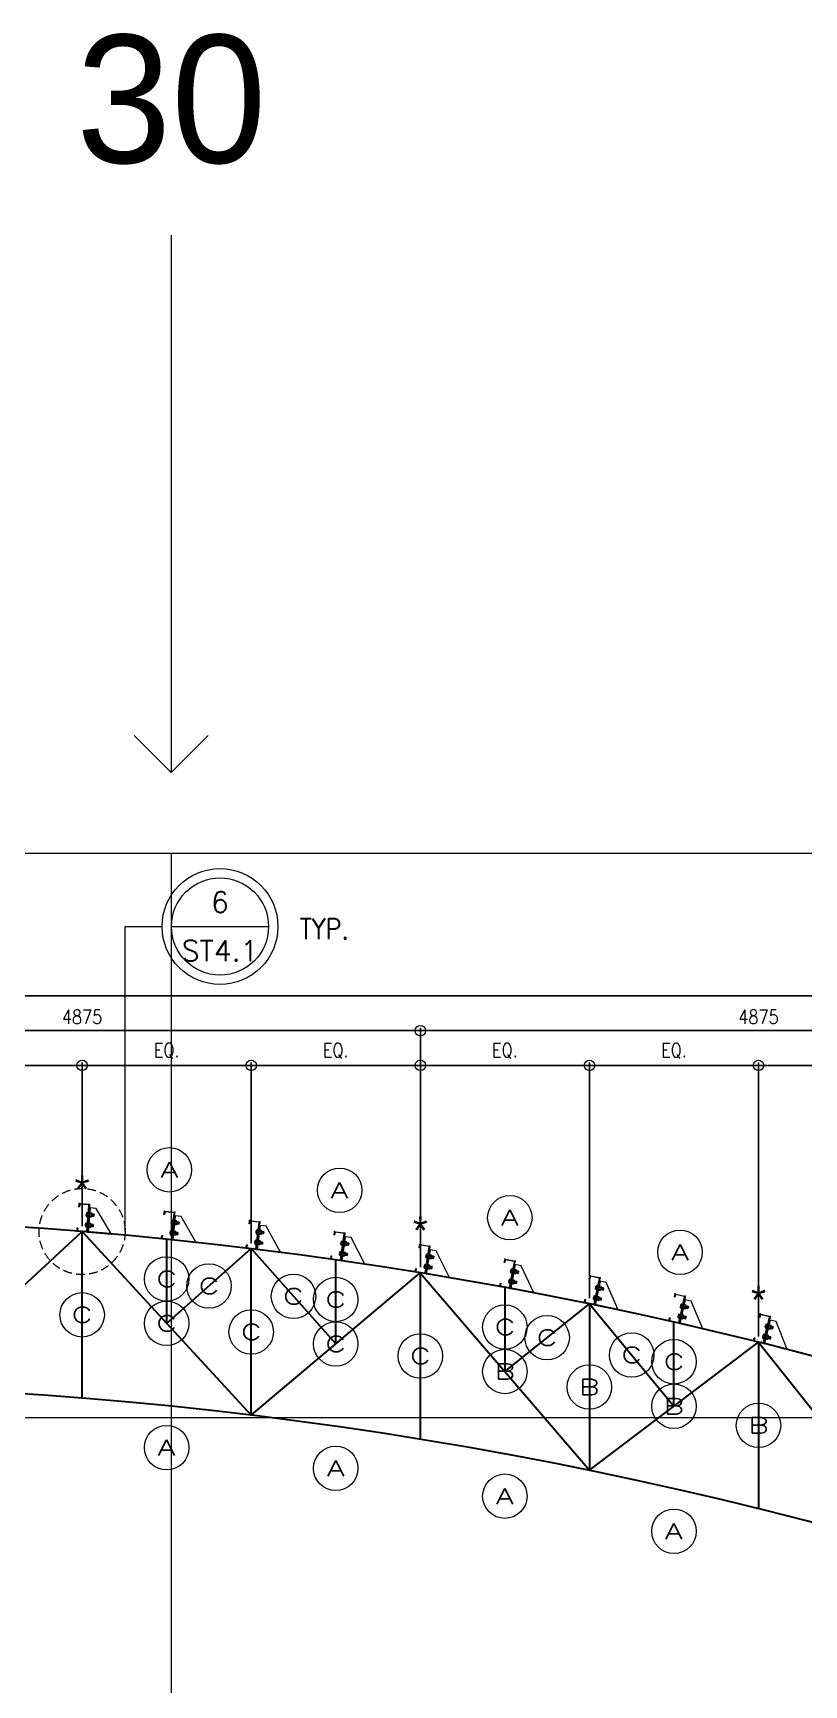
# Model space of a CAD drawing. Header units: millimetres. Extents: x -14320 to 437400, y -59080 to 73710.
# Drawn here: x 86484 to 92040, y 14346 to 26250 of the extents above; entities that cross this region are included whole.
import ezdxf
from ezdxf.enums import TextEntityAlignment as Align

# ---------------------------------------------------------------- set-up
doc = ezdxf.new("R2010")
doc.units = ezdxf.units.MM
doc.header["$LTSCALE"] = 10
doc.header["$MEASUREMENT"] = 0
doc.linetypes.add('HIDDEN', pattern=[0.375, 0.25, -0.125])
doc.linetypes.add('PHANTOM2', pattern=[1.25, 0.625, -0.125, 0.125, -0.125, 0.125, -0.125])
for name, color, linetype, lineweight in [('CEE STEEL PURLINS', 46, 'Continuous', 15), ('HATCH 000', 251, 'Continuous', 5), ('S-ANNO-DIMS', 1, 'Continuous', 5), ('S-ANNO-NPLT', 7, 'Continuous', 9), ('S-Anno-Symb', 143, 'PHANTOM2', 13), ('S-BEAM-IDEN', 2, 'Continuous', 9), ('S-Grid-iden', 52, 'Continuous', 9), ('S_BOLTS', 252, 'Continuous', 9), ('S_STEEL TRUSS', 5, 'Continuous', 30), ('SCHEDULES-TEXT', 4, 'Continuous', 20)]:
    doc.layers.add(name, color=color, linetype=linetype, lineweight=lineweight)
doc.layers.add('GUIDE 001', color=214, linetype='Continuous', lineweight=0, plot=False)
doc.layers.add('S-DETL-GRID', color=62, linetype='Continuous', lineweight=9, plot=False)
doc.styles.add('1', font='simplex.shx', dxfattribs={"width": 0.85, "height": 40})
doc.styles.add('3', font='simplex.shx', dxfattribs={"width": 1.5, "height": 70})
doc.styles.add('ARIAL', font='arial.ttf')
doc.styles.add('ROMANSX', font='ROMANS.shx', dxfattribs={"height": 0.09375})
doc.dimstyles.new('ESCA30', dxfattribs={"dimtxt": 40, "dimasz": 1, "dimexe": 20, "dimexo": 40, "dimgap": 50, "dimtad": 1, "dimdec": 0, "dimrnd": 1, "dimdsep": 46, "dimtxsty": '1', "dimblk1": 'ESCADIM_ARW', "dimblk2": 'ESCADIM_ARW', "dimsah": 1, "dimcen": 50, "dimclrd": 256, "dimclre": 256, "dimclrt": 52, "dimadec": 0, "dimazin": 0, "dimtfac": 1, "dimtdec": 0, "dimtofl": 0, "dimtmove": 0, "dimatfit": 3, "dimldrblk": 'ESCADIM_ARW', "dimfxl": 1, "dimtolj": 1, "dimtzin": 0, "dimarcsym": 0})

# ---------------------------------------------------------------- blocks, each defined once
blk = doc.blocks.new('ESCADIM_ARW')
at = {"color": 9}
blk.add_line((75, 0), (-75, 0), dxfattribs=at)
blk.add_circle((0, 0), 37.5, dxfattribs=at)
blk = doc.blocks.new('*D212')
at = {"layer": 'Defpoints', "color": 0, "ltscale": 80, "transparency": 16777216}
for p in [(94150, 19311), (74650, 16101, 0), (94150, 16101, 0)]:
    blk.add_point(p, dxfattribs=at)
at = {"layer": 'S-ANNO-DIMS', "lineweight": -2, "ltscale": 80, "transparency": 16777216}
for p, q in [((74650, 16141), (74650, 19331)), ((74651, 19311), (94149, 19311)), ((94150, 16141), (94150, 19331))]:
    blk.add_line(p, q, dxfattribs=at)
at = {"layer": 'S-ANNO-DIMS', "lineweight": -2, "ltscale": 80, "transparency": 16777216, "rotation": 180}
blk.add_blockref('ESCADIM_ARW', (74650, 19311), dxfattribs=at)
at = {"layer": 'S-ANNO-DIMS', "lineweight": -2, "ltscale": 80, "transparency": 16777216}
blk.add_blockref('ESCADIM_ARW', (94150, 19311), dxfattribs=at)
at = {"layer": 'S-ANNO-DIMS', "color": 52, "ltscale": 80, "transparency": 16777216, "insert": (84400, 19437), "char_height": 40, "attachment_point": 5, "style": '1'}
blk.add_mtext('\\A1;{\\H2.5x;19500 (16 EQUAL PANELS)}', dxfattribs=at)
blk = doc.blocks.new('*D218')
at = {"layer": 'Defpoints', "color": 0, "ltscale": 80, "transparency": 16777216}
for p in [(89275, 19061), (89275, 17317, 0), (94150, 16101, 0)]:
    blk.add_point(p, dxfattribs=at)
at = {"layer": 'S-ANNO-DIMS', "lineweight": -2, "ltscale": 80, "transparency": 16777216}
for p, q in [((89275, 17357), (89275, 19081)), ((94149, 19061), (89276, 19061)), ((94150, 16141), (94150, 19081))]:
    blk.add_line(p, q, dxfattribs=at)
at = {"layer": 'S-ANNO-DIMS', "lineweight": -2, "ltscale": 80, "transparency": 16777216, "rotation": 180}
blk.add_blockref('ESCADIM_ARW', (89275, 19061), dxfattribs=at)
at = {"layer": 'S-ANNO-DIMS', "lineweight": -2, "ltscale": 80, "transparency": 16777216}
blk.add_blockref('ESCADIM_ARW', (94150, 19061), dxfattribs=at)
at = {"layer": 'S-ANNO-DIMS', "color": 52, "ltscale": 80, "transparency": 16777216, "insert": (91712, 19161), "char_height": 40, "attachment_point": 5, "style": '1'}
blk.add_mtext('\\A1;{\\H2.5x;4875}', dxfattribs=at)
blk = doc.blocks.new('*D219')
at = {"layer": 'Defpoints', "color": 0, "ltscale": 80, "transparency": 16777216}
for p in [(89275, 19061), (84400, 17711), (89275, 17317, 0)]:
    blk.add_point(p, dxfattribs=at)
at = {"layer": 'S-ANNO-DIMS', "lineweight": -2, "ltscale": 80, "transparency": 16777216}
for p, q in [((84400, 17751), (84400, 19081)), ((84401, 19061), (89274, 19061)), ((89275, 17357), (89275, 19081))]:
    blk.add_line(p, q, dxfattribs=at)
at = {"layer": 'S-ANNO-DIMS', "lineweight": -2, "ltscale": 80, "transparency": 16777216, "rotation": 180}
blk.add_blockref('ESCADIM_ARW', (84400, 19061), dxfattribs=at)
at = {"layer": 'S-ANNO-DIMS', "lineweight": -2, "ltscale": 80, "transparency": 16777216}
blk.add_blockref('ESCADIM_ARW', (89275, 19061), dxfattribs=at)
at = {"layer": 'S-ANNO-DIMS', "color": 52, "ltscale": 80, "transparency": 16777216, "insert": (86837, 19161), "char_height": 40, "attachment_point": 5, "style": '1'}
blk.add_mtext('\\A1;{\\H2.5x;4875}', dxfattribs=at)
blk = doc.blocks.new('*D233')
at = {"layer": 'Defpoints', "color": 0, "ltscale": 80, "transparency": 16777216}
for p in [(92931, 18811), (91712, 16816, 0), (92931, 16487, 0)]:
    blk.add_point(p, dxfattribs=at)
at = {"layer": 'S-ANNO-DIMS', "lineweight": -2, "ltscale": 80, "transparency": 16777216}
for p, q in [((91712, 16856), (91712, 18831)), ((91713, 18811), (92930, 18811)), ((92931, 16527), (92931, 18831))]:
    blk.add_line(p, q, dxfattribs=at)
at = {"layer": 'S-ANNO-DIMS', "lineweight": -2, "ltscale": 80, "transparency": 16777216, "rotation": 180}
blk.add_blockref('ESCADIM_ARW', (91712, 18811), dxfattribs=at)
at = {"layer": 'S-ANNO-DIMS', "lineweight": -2, "ltscale": 80, "transparency": 16777216}
blk.add_blockref('ESCADIM_ARW', (92931, 18811), dxfattribs=at)
at = {"layer": 'S-ANNO-DIMS', "color": 52, "ltscale": 80, "transparency": 16777216, "insert": (92322, 18916), "char_height": 40, "attachment_point": 5, "style": '1'}
blk.add_mtext('\\A1;{\\H2.5x;EQ.}', dxfattribs=at)
blk = doc.blocks.new('*D234')
at = {"layer": 'Defpoints', "color": 0, "ltscale": 80, "transparency": 16777216}
for p in [(90494, 18811), (89275, 17317, 0), (90494, 17093, 0)]:
    blk.add_point(p, dxfattribs=at)
at = {"layer": 'S-ANNO-DIMS', "lineweight": -2, "ltscale": 80, "transparency": 16777216}
for p, q in [((89275, 17357), (89275, 18831)), ((89276, 18811), (90493, 18811)), ((90494, 17133), (90494, 18831))]:
    blk.add_line(p, q, dxfattribs=at)
at = {"layer": 'S-ANNO-DIMS', "lineweight": -2, "ltscale": 80, "transparency": 16777216, "rotation": 180}
blk.add_blockref('ESCADIM_ARW', (89275, 18811), dxfattribs=at)
at = {"layer": 'S-ANNO-DIMS', "lineweight": -2, "ltscale": 80, "transparency": 16777216}
blk.add_blockref('ESCADIM_ARW', (90494, 18811), dxfattribs=at)
at = {"layer": 'S-ANNO-DIMS', "color": 52, "ltscale": 80, "transparency": 16777216, "insert": (89884, 18916), "char_height": 40, "attachment_point": 5, "style": '1'}
blk.add_mtext('\\A1;{\\H2.5x;EQ.}', dxfattribs=at)
blk = doc.blocks.new('*D235')
at = {"layer": 'Defpoints', "color": 0, "ltscale": 80, "transparency": 16777216}
for p in [(90494, 18811), (90494, 17093, 0), (91712, 16816, 0)]:
    blk.add_point(p, dxfattribs=at)
at = {"layer": 'S-ANNO-DIMS', "lineweight": -2, "ltscale": 80, "transparency": 16777216}
for p, q in [((90494, 17133), (90494, 18831)), ((91711, 18811), (90495, 18811)), ((91712, 16856), (91712, 18831))]:
    blk.add_line(p, q, dxfattribs=at)
at = {"layer": 'S-ANNO-DIMS', "lineweight": -2, "ltscale": 80, "transparency": 16777216, "rotation": 180}
blk.add_blockref('ESCADIM_ARW', (90494, 18811), dxfattribs=at)
at = {"layer": 'S-ANNO-DIMS', "lineweight": -2, "ltscale": 80, "transparency": 16777216}
blk.add_blockref('ESCADIM_ARW', (91712, 18811), dxfattribs=at)
at = {"layer": 'S-ANNO-DIMS', "color": 52, "ltscale": 80, "transparency": 16777216, "insert": (91103, 18916), "char_height": 40, "attachment_point": 5, "style": '1'}
blk.add_mtext('\\A1;{\\H2.5x;EQ.}', dxfattribs=at)
blk = doc.blocks.new('*D229')
at = {"layer": 'Defpoints', "color": 0, "ltscale": 80, "transparency": 16777216}
for p in [(85619, 18811), (85619, 17687, 0), (86837, 17613, 0)]:
    blk.add_point(p, dxfattribs=at)
at = {"layer": 'S-ANNO-DIMS', "lineweight": -2, "ltscale": 80, "transparency": 16777216}
for p, q in [((85619, 17727), (85619, 18831)), ((86836, 18811), (85620, 18811)), ((86837, 17653), (86837, 18831))]:
    blk.add_line(p, q, dxfattribs=at)
at = {"layer": 'S-ANNO-DIMS', "lineweight": -2, "ltscale": 80, "transparency": 16777216, "rotation": 180}
blk.add_blockref('ESCADIM_ARW', (85619, 18811), dxfattribs=at)
at = {"layer": 'S-ANNO-DIMS', "lineweight": -2, "ltscale": 80, "transparency": 16777216}
blk.add_blockref('ESCADIM_ARW', (86837, 18811), dxfattribs=at)
at = {"layer": 'S-ANNO-DIMS', "color": 52, "ltscale": 80, "transparency": 16777216, "insert": (86228, 18916), "char_height": 40, "attachment_point": 5, "style": '1'}
blk.add_mtext('\\A1;{\\H2.5x;EQ.}', dxfattribs=at)
blk = doc.blocks.new('*D230')
at = {"layer": 'Defpoints', "color": 0, "ltscale": 80, "transparency": 16777216}
for p in [(88056, 18811), (88056, 17490, 0), (89275, 17317, 0)]:
    blk.add_point(p, dxfattribs=at)
at = {"layer": 'S-ANNO-DIMS', "lineweight": -2, "ltscale": 80, "transparency": 16777216}
for p, q in [((88056, 17530), (88056, 18831)), ((89274, 18811), (88057, 18811)), ((89275, 17357), (89275, 18831))]:
    blk.add_line(p, q, dxfattribs=at)
at = {"layer": 'S-ANNO-DIMS', "lineweight": -2, "ltscale": 80, "transparency": 16777216, "rotation": 180}
blk.add_blockref('ESCADIM_ARW', (88056, 18811), dxfattribs=at)
at = {"layer": 'S-ANNO-DIMS', "lineweight": -2, "ltscale": 80, "transparency": 16777216}
blk.add_blockref('ESCADIM_ARW', (89275, 18811), dxfattribs=at)
at = {"layer": 'S-ANNO-DIMS', "color": 52, "ltscale": 80, "transparency": 16777216, "insert": (88665, 18916), "char_height": 40, "attachment_point": 5, "style": '1'}
blk.add_mtext('\\A1;{\\H2.5x;EQ.}', dxfattribs=at)
blk = doc.blocks.new('*D231')
at = {"layer": 'Defpoints', "color": 0, "ltscale": 80, "transparency": 16777216}
for p in [(88056, 18811), (86837, 17613, 0), (88056, 17490, 0)]:
    blk.add_point(p, dxfattribs=at)
at = {"layer": 'S-ANNO-DIMS', "lineweight": -2, "ltscale": 80, "transparency": 16777216}
for p, q in [((86837, 17653), (86837, 18831)), ((86838, 18811), (88055, 18811)), ((88056, 17530), (88056, 18831))]:
    blk.add_line(p, q, dxfattribs=at)
at = {"layer": 'S-ANNO-DIMS', "lineweight": -2, "ltscale": 80, "transparency": 16777216, "rotation": 180}
blk.add_blockref('ESCADIM_ARW', (86837, 18811), dxfattribs=at)
at = {"layer": 'S-ANNO-DIMS', "lineweight": -2, "ltscale": 80, "transparency": 16777216}
blk.add_blockref('ESCADIM_ARW', (88056, 18811), dxfattribs=at)
at = {"layer": 'S-ANNO-DIMS', "color": 52, "ltscale": 80, "transparency": 16777216, "insert": (87447, 18916), "char_height": 40, "attachment_point": 5, "style": '1'}
blk.add_mtext('\\A1;{\\H2.5x;EQ.}', dxfattribs=at)
blk = doc.blocks.new('Grid')
at = {"layer": 'S-Grid-iden', "color": 1, "linetype": 'Continuous'}
blk.add_circle((0, 0), 500, dxfattribs=at)
at = {"layer": 'S-Grid-iden', "style": '3', "width": 1.5}
blk.add_attdef('GRIDTAG', text='', height=350, dxfattribs=at).set_placement((0, 0), align=Align.MIDDLE_CENTER)
blk = doc.blocks.new('BUBBLE')
at = {"layer": 'S-ANNO-NPLT', "linetype": 'Continuous'}
blk.add_circle((0, 0), 0.2608, dxfattribs=at)
at = {"layer": 'S-Anno-Symb', "color": 0, "linetype": 'Continuous'}
blk.add_line((-0.2188, 0), (0.2188, 0), dxfattribs=at)
blk.add_circle((0, 0), 0.2188, dxfattribs=at)
at = {"layer": 'S-Anno-Symb', "style": 'ROMANSX'}
for tag, p in [('1', (0, 0.1094)), ('S1', (0, -0.1094))]:
    blk.add_attdef(tag, text='', height=0.0937, dxfattribs=at).set_placement(p, align=Align.MIDDLE_CENTER)
at = {"layer": 'S-Anno-Symb', "style": 'ROMANSX', "width": 1.018385, "flags": 8}
blk.add_attdef('LONG', text='', height=0.0937, dxfattribs=at).set_placement((-0.1796, -0.1249), (0.1796, -0.1249), align=Align.FIT)
blk = doc.blocks.new('EXT', base_point=(6.5784, 3.6597))
for p, q in [((6.5734, 3.6697), (6.5834, 3.6697)), ((6.5734, 3.6697), (6.5734, 3.6597)), ((6.5834, 3.6697), (6.5734, 3.6697)), ((6.5734, 3.6663), (6.5834, 3.6663)), ((6.5734, 3.663), (6.5834, 3.663)), ((6.5734, 3.6597), (6.5834, 3.6597)), ((6.575, 3.668), (6.5818, 3.668)), ((6.575, 3.6647), (6.5818, 3.6647)), ((6.575, 3.6613), (6.5818, 3.6613)), ((6.5834, 3.6597), (6.5834, 3.6697))]:
    blk.add_line(p, q)
blk = doc.blocks.new('BOLT', base_point=(6.579, 3.6798))
for p, q in [((6.571, 3.6847), (6.571, 3.6798)), ((6.575, 3.6847), (6.571, 3.6847)), ((6.575, 3.6858), (6.573, 3.6858)), ((6.575, 3.6798), (6.575, 3.6858)), ((6.575, 3.6858), (6.583, 3.6858)), ((6.575, 3.6847), (6.583, 3.6847)), ((6.585, 3.6858), (6.583, 3.6858)), ((6.583, 3.6798), (6.583, 3.6858)), ((6.587, 3.6847), (6.583, 3.6847)), ((6.587, 3.6798), (6.587, 3.6847))]:
    blk.add_line(p, q)
for centre, radius, start, end in [((6.573, 3.6833), 0.00241, 33.9696, 146.0304), ((6.579, 3.6777), 0.00805, 60.2058, 119.7942), ((6.585, 3.6833), 0.00241, 33.9696, 146.0304)]:
    blk.add_arc(centre, radius, start, end)
blk = doc.blocks.new('NUT20')
for p, q in [((0.0185, 0.0045), (-0.0185, 0.0045)), ((-0.0185, 0.0045), (-0.0185, 0)), ((-0.0185, 0), (0.0185, 0)), ((0.0185, 0), (0.0185, 0.0045))]:
    blk.add_line(p, q)
for name, p, xscale, yscale, zscale in [('BOLT', (0, 0.0045), 2.125, 2.666666666666667, 2.125), ('EXT', (0, 0.0205), 2, 2, 2)]:
    blk.add_blockref(name, p, dxfattribs=dict(xscale=xscale, yscale=yscale, zscale=zscale))

msp = doc.modelspace()

# ---------------------------------------------------------------- hatches: boundary and pattern name
at = {"layer": 'HATCH 000'}
h = msp.add_hatch(color=33, dxfattribs=at)
edge = h.paths.add_edge_path()
edge.add_line((86814.5, 17791.3), (86816, 17809.3))
edge.add_arc((86821.9, 17808.8), 6, 85.24814, 175.24814, ccw=False)
edge.add_line((86822.4, 17814.8), (86885.2, 17809.5))
edge.add_arc((86884.7, 17803.6), 6, -4.75186, 85.24814, ccw=False)
edge.add_line((86890.7, 17803.1), (86875.1, 17615.6))
edge.add_arc((86869.1, 17616.1), 6, 265.24814, 355.24814, ccw=False)
edge.add_line((86868.6, 17610.1), (86805.8, 17615.3))
edge.add_arc((86806.3, 17621.3), 6, 175.24814, 265.24814, ccw=False)
edge.add_line((86800.4, 17621.8), (86801.8, 17639.7))
edge.add_line((86801.8, 17639.7), (86805.8, 17639.4))
edge.add_line((86805.8, 17639.4), (86804.3, 17621.5))
edge.add_arc((86806.3, 17621.3), 2, 175.24814, 265.24814)
edge.add_line((86806.2, 17619.3), (86869, 17614.1))
edge.add_arc((86869.1, 17616.1), 2, 265.24814, 355.24814)
edge.add_line((86871.1, 17615.9), (86886.7, 17803.4))
edge.add_arc((86884.7, 17803.6), 2, 355.24814, 445.24814)
edge.add_line((86884.9, 17805.5), (86822.1, 17810.8))
edge.add_arc((86821.9, 17808.8), 2, 85.24814, 175.24814)
edge.add_line((86820, 17808.9), (86818.5, 17791))
edge.add_line((86818.5, 17791), (86814.5, 17791.3))
h = msp.add_hatch(color=33, dxfattribs=at)
edge = h.paths.add_edge_path()
edge.add_line((87427.4, 17736.4), (87429.3, 17754.3))
edge.add_arc((87435.3, 17753.7), 6, 84.09213, 174.09213, ccw=False)
edge.add_line((87435.9, 17759.7), (87498.6, 17753.2))
edge.add_arc((87497.9, 17747.2), 6, -5.90787, 84.09213, ccw=False)
edge.add_line((87503.9, 17746.6), (87484.5, 17559.5))
edge.add_arc((87478.6, 17560.1), 6, 264.09213, 354.09213, ccw=False)
edge.add_line((87478, 17554.1), (87415.3, 17560.6))
edge.add_arc((87415.9, 17566.6), 6, 174.09213, 264.09213, ccw=False)
edge.add_line((87409.9, 17567.2), (87411.8, 17585.1))
edge.add_line((87411.8, 17585.1), (87415.7, 17584.7))
edge.add_line((87415.7, 17584.7), (87413.9, 17566.8))
edge.add_arc((87415.9, 17566.6), 2, 174.09213, 264.09213)
edge.add_line((87415.7, 17564.6), (87478.4, 17558.1))
edge.add_arc((87478.6, 17560.1), 2, 264.09213, 354.09213)
edge.add_line((87480.6, 17559.9), (87499.9, 17747))
edge.add_arc((87497.9, 17747.2), 2, 354.09213, 444.09213)
edge.add_line((87498.1, 17749.2), (87435.5, 17755.7))
edge.add_arc((87435.3, 17753.7), 2, 84.09213, 174.09213)
edge.add_line((87433.3, 17753.9), (87431.4, 17736))
edge.add_line((87431.4, 17736), (87427.4, 17736.4))
h = msp.add_hatch(color=33, dxfattribs=at)
edge = h.paths.add_edge_path()
edge.add_line((88040.4, 17669), (88042.7, 17686.9))
edge.add_arc((88048.6, 17686.1), 6, 82.93376, 172.93376, ccw=False)
edge.add_line((88049.3, 17692.1), (88111.9, 17684.4))
edge.add_arc((88111.1, 17678.4), 6, -7.06624, 82.93376, ccw=False)
edge.add_line((88117.1, 17677.7), (88093.9, 17491))
edge.add_arc((88088, 17491.7), 6, 262.93376, 352.93376, ccw=False)
edge.add_line((88087.2, 17485.7), (88024.7, 17493.5))
edge.add_arc((88025.4, 17499.4), 6, 172.93376, 262.93376, ccw=False)
edge.add_line((88019.5, 17500.2), (88021.7, 17518))
edge.add_line((88021.7, 17518), (88025.7, 17517.6))
edge.add_line((88025.7, 17517.6), (88023.5, 17499.7))
edge.add_arc((88025.4, 17499.4), 2, 172.93376, 262.93376)
edge.add_line((88025.2, 17497.5), (88087.7, 17489.7))
edge.add_arc((88088, 17491.7), 2, 262.93376, 352.93376)
edge.add_line((88090, 17491.4), (88113.1, 17678.1))
edge.add_arc((88111.1, 17678.4), 2, 352.93376, 442.93376)
edge.add_line((88111.4, 17680.4), (88048.9, 17688.1))
edge.add_arc((88048.6, 17686.1), 2, 82.93376, 172.93376)
edge.add_line((88046.6, 17686.4), (88044.4, 17668.5))
edge.add_line((88044.4, 17668.5), (88040.4, 17669))
h = msp.add_hatch(color=33, dxfattribs=at)
edge = h.paths.add_edge_path()
edge.add_line((88653.4, 17589), (88656, 17606.8))
edge.add_arc((88662, 17606), 6, 81.77254, 171.77254, ccw=False)
edge.add_line((88662.8, 17611.9), (88725.2, 17602.9))
edge.add_arc((88724.3, 17597), 6, -8.22746, 81.77254, ccw=False)
edge.add_line((88730.3, 17596.1), (88703.3, 17409.9))
edge.add_arc((88697.4, 17410.8), 6, 261.77254, 351.77254, ccw=False)
edge.add_line((88696.5, 17404.8), (88634.2, 17413.8))
edge.add_arc((88635, 17419.8), 6, 171.77254, 261.77254, ccw=False)
edge.add_line((88629.1, 17420.6), (88631.6, 17438.5))
edge.add_line((88631.6, 17438.5), (88635.6, 17437.9))
edge.add_line((88635.6, 17437.9), (88633, 17420.1))
edge.add_arc((88635, 17419.8), 2, 171.77254, 261.77254)
edge.add_line((88634.7, 17417.8), (88697.1, 17408.8))
edge.add_arc((88697.4, 17410.8), 2, 261.77254, 351.77254)
edge.add_line((88699.4, 17410.5), (88726.3, 17596.7))
edge.add_arc((88724.3, 17597), 2, 351.77254, 441.77254)
edge.add_line((88724.6, 17598.9), (88662.2, 17607.9))
edge.add_arc((88662, 17606), 2, 81.77254, 171.77254)
edge.add_line((88660, 17606.3), (88657.4, 17588.4))
edge.add_line((88657.4, 17588.4), (88653.4, 17589))
h = msp.add_hatch(color=33, dxfattribs=at)
edge = h.paths.add_edge_path()
edge.add_line((89266.5, 17496.3), (89269.4, 17514.1))
edge.add_arc((89275.3, 17513.1), 6, 80.60797, 170.60797, ccw=False)
edge.add_line((89276.3, 17519), (89338.5, 17508.7))
edge.add_arc((89337.5, 17502.8), 6, -9.39203, 80.60797, ccw=False)
edge.add_line((89343.4, 17501.8), (89312.7, 17316.2))
edge.add_arc((89306.8, 17317.2), 6, 260.60797, 350.60797, ccw=False)
edge.add_line((89305.8, 17311.3), (89243.6, 17321.6))
edge.add_arc((89244.6, 17327.5), 6, 170.60797, 260.60797, ccw=False)
edge.add_line((89238.7, 17328.5), (89241.6, 17346.2))
edge.add_line((89241.6, 17346.2), (89245.6, 17345.6))
edge.add_line((89245.6, 17345.6), (89242.6, 17327.8))
edge.add_arc((89244.6, 17327.5), 2, 170.60797, 260.60797)
edge.add_line((89244.3, 17325.5), (89306.4, 17315.2))
edge.add_arc((89306.8, 17317.2), 2, 260.60797, 350.60797)
edge.add_line((89308.8, 17316.9), (89339.5, 17502.5))
edge.add_arc((89337.5, 17502.8), 2, 350.60797, 440.60797)
edge.add_line((89337.8, 17504.8), (89275.7, 17515.1))
edge.add_arc((89275.3, 17513.1), 2, 80.60797, 170.60797)
edge.add_line((89273.3, 17513.4), (89270.4, 17495.7))
edge.add_line((89270.4, 17495.7), (89266.5, 17496.3))
h = msp.add_hatch(color=33, dxfattribs=at)
edge = h.paths.add_edge_path()
edge.add_line((89879.5, 17390.8), (89882.8, 17408.5))
edge.add_arc((89888.7, 17407.4), 6, 79.43953, 169.43953, ccw=False)
edge.add_line((89889.8, 17413.3), (89951.7, 17401.8))
edge.add_arc((89950.6, 17395.9), 6, -10.56047, 79.43953, ccw=False)
edge.add_line((89956.5, 17394.8), (89922.1, 17209.8))
edge.add_arc((89916.2, 17210.9), 6, 259.43953, 349.43953, ccw=False)
edge.add_line((89915.1, 17205), (89853.1, 17216.6))
edge.add_arc((89854.2, 17222.5), 6, 169.43953, 259.43953, ccw=False)
edge.add_line((89848.3, 17223.6), (89851.6, 17241.3))
edge.add_line((89851.6, 17241.3), (89855.5, 17240.5))
edge.add_line((89855.5, 17240.5), (89852.2, 17222.8))
edge.add_arc((89854.2, 17222.5), 2, 169.43953, 259.43953)
edge.add_line((89853.8, 17220.5), (89915.8, 17209))
edge.add_arc((89916.2, 17210.9), 2, 259.43953, 349.43953)
edge.add_line((89918.1, 17210.6), (89952.6, 17395.5))
edge.add_arc((89950.6, 17395.9), 2, 349.43953, 439.43953)
edge.add_line((89951, 17397.8), (89889.1, 17409.4))
edge.add_arc((89888.7, 17407.4), 2, 79.43953, 169.43953)
edge.add_line((89886.7, 17407.8), (89883.4, 17390.1))
edge.add_line((89883.4, 17390.1), (89879.5, 17390.8))
h = msp.add_hatch(color=33, dxfattribs=at)
edge = h.paths.add_edge_path()
edge.add_line((90492.6, 17272.4), (90496.2, 17290))
edge.add_arc((90502.1, 17288.8), 6, 78.26669, 168.26669, ccw=False)
edge.add_line((90503.3, 17294.7), (90565, 17281.8))
edge.add_arc((90563.8, 17276), 6, -11.73331, 78.26669, ccw=False)
edge.add_line((90569.7, 17274.7), (90531.4, 17090.6))
edge.add_arc((90525.5, 17091.8), 6, 258.26669, 348.26669, ccw=False)
edge.add_line((90524.3, 17085.9), (90462.6, 17098.7))
edge.add_arc((90463.8, 17104.6), 6, 168.26669, 258.26669, ccw=False)
edge.add_line((90457.9, 17105.8), (90461.6, 17123.4))
edge.add_line((90461.6, 17123.4), (90465.5, 17122.6))
edge.add_line((90465.5, 17122.6), (90461.9, 17105))
edge.add_arc((90463.8, 17104.6), 2, 168.26669, 258.26669)
edge.add_line((90463.4, 17102.6), (90525.1, 17089.8))
edge.add_arc((90525.5, 17091.8), 2, 258.26669, 348.26669)
edge.add_line((90527.5, 17091.4), (90565.7, 17275.6))
edge.add_arc((90563.8, 17276), 2, 348.26669, 438.26669)
edge.add_line((90564.2, 17277.9), (90502.5, 17290.7))
edge.add_arc((90502.1, 17288.8), 2, 78.26669, 168.26669)
edge.add_line((90500.1, 17289.2), (90496.5, 17271.6))
edge.add_line((90496.5, 17271.6), (90492.6, 17272.4))
h = msp.add_hatch(color=33, dxfattribs=at)
edge = h.paths.add_edge_path()
edge.add_line((91105.6, 17140.8), (91109.6, 17158.4))
edge.add_arc((91115.5, 17157), 6, 77.0889, 167.0889, ccw=False)
edge.add_line((91116.8, 17162.9), (91178.2, 17148.8))
edge.add_arc((91176.9, 17143), 6, -12.9111, 77.0889, ccw=False)
edge.add_line((91182.8, 17141.6), (91140.7, 16958.2))
edge.add_arc((91134.9, 16959.6), 6, 257.0889, 347.0889, ccw=False)
edge.add_line((91133.5, 16953.7), (91072.1, 16967.8))
edge.add_arc((91073.4, 16973.7), 6, 167.0889, 257.0889, ccw=False)
edge.add_line((91067.6, 16975), (91071.6, 16992.5))
edge.add_line((91071.6, 16992.5), (91075.5, 16991.6))
edge.add_line((91075.5, 16991.6), (91071.5, 16974.1))
edge.add_arc((91073.4, 16973.7), 2, 167.0889, 257.0889)
edge.add_line((91073, 16971.7), (91134.4, 16957.6))
edge.add_arc((91134.9, 16959.6), 2, 257.0889, 347.0889)
edge.add_line((91136.8, 16959.1), (91178.9, 17142.5))
edge.add_arc((91176.9, 17143), 2, 347.0889, 437.0889)
edge.add_line((91177.3, 17144.9), (91115.9, 17159))
edge.add_arc((91115.5, 17157), 2, 77.0889, 167.0889)
edge.add_line((91113.5, 17157.5), (91109.5, 17139.9))
edge.add_line((91109.5, 17139.9), (91105.6, 17140.8))
h = msp.add_hatch(color=33, dxfattribs=at)
edge = h.paths.add_edge_path()
edge.add_line((91718.7, 16996), (91723.1, 17013.5))
edge.add_arc((91728.9, 17012), 6, 75.9056, 165.9056, ccw=False)
edge.add_line((91730.4, 17017.8), (91791.5, 17002.5))
edge.add_arc((91790, 16996.7), 6, -14.0944, 75.9056, ccw=False)
edge.add_line((91795.8, 16995.2), (91750, 16812.7))
edge.add_arc((91744.2, 16814.2), 6, 255.9056, 345.9056, ccw=False)
edge.add_line((91742.7, 16808.4), (91681.6, 16823.7))
edge.add_arc((91683.1, 16829.5), 6, 165.9056, 255.9056, ccw=False)
edge.add_line((91677.3, 16831), (91681.6, 16848.4))
edge.add_line((91681.6, 16848.4), (91685.5, 16847.5))
edge.add_line((91685.5, 16847.5), (91681.1, 16830))
edge.add_arc((91683.1, 16829.5), 2, 165.9056, 255.9056)
edge.add_line((91682.6, 16827.6), (91743.7, 16812.2))
edge.add_arc((91744.2, 16814.2), 2, 255.9056, 345.9056)
edge.add_line((91746.1, 16813.7), (91792, 16996.2))
edge.add_arc((91790, 16996.7), 2, 345.9056, 435.9056)
edge.add_line((91790.5, 16998.6), (91729.4, 17013.9))
edge.add_arc((91728.9, 17012), 2, 75.9056, 165.9056)
edge.add_line((91727, 17012.5), (91722.6, 16995))
edge.add_line((91722.6, 16995), (91718.7, 16996))

# ---------------------------------------------------------------- linework, layer by layer
at = {"layer": 'CEE STEEL PURLINS', "elevation": 0}
for points in [[(86814.5, 17791.3), (86816, 17809.3, -0.4142136), (86822.4, 17814.8), (86885.2, 17809.5, -0.4142136), (86890.7, 17803.1), (86875.1, 17615.6, -0.4142136), (86868.6, 17610.1), (86805.8, 17615.3, -0.4142136), (86800.4, 17621.8), (86801.8, 17639.7), (86805.8, 17639.4), (86804.3, 17621.5, 0.4142136), (86806.2, 17619.3), (86869, 17614.1, 0.4142136), (86871.1, 17615.9), (86886.7, 17803.4, 0.4142136), (86884.9, 17805.5), (86822.1, 17810.8, 0.4142136), (86820, 17808.9), (86818.5, 17791), (86814.5, 17791.3)], [(87427.4, 17736.4), (87429.3, 17754.3, -0.4142136), (87435.9, 17759.7), (87498.6, 17753.2, -0.4142136), (87503.9, 17746.6), (87484.5, 17559.5, -0.4142136), (87478, 17554.1), (87415.3, 17560.6, -0.4142136), (87409.9, 17567.2), (87411.8, 17585.1), (87415.7, 17584.7), (87413.9, 17566.8, 0.4142136), (87415.7, 17564.6), (87478.4, 17558.1, 0.4142136), (87480.6, 17559.9), (87499.9, 17747, 0.4142136), (87498.1, 17749.2), (87435.5, 17755.7, 0.4142136), (87433.3, 17753.9), (87431.4, 17736), (87427.4, 17736.4)], [(88040.4, 17669), (88042.7, 17686.9, -0.4142136), (88049.3, 17692.1), (88111.9, 17684.4, -0.4142136), (88117.1, 17677.7), (88093.9, 17491, -0.4142136), (88087.2, 17485.7), (88024.7, 17493.5, -0.4142136), (88019.5, 17500.2), (88021.7, 17518), (88025.7, 17517.6), (88023.5, 17499.7, 0.4142136), (88025.2, 17497.5), (88087.7, 17489.7, 0.4142136), (88090, 17491.4), (88113.1, 17678.1, 0.4142136), (88111.4, 17680.4), (88048.9, 17688.1, 0.4142136), (88046.6, 17686.4), (88044.4, 17668.5), (88040.4, 17669)], [(88653.4, 17589), (88656, 17606.8, -0.4142136), (88662.8, 17611.9), (88725.2, 17602.9, -0.4142136), (88730.3, 17596.1), (88703.3, 17409.9, -0.4142136), (88696.5, 17404.8), (88634.2, 17413.8, -0.4142136), (88629.1, 17420.6), (88631.6, 17438.5), (88635.6, 17437.9), (88633, 17420.1, 0.4142136), (88634.7, 17417.8), (88697.1, 17408.8, 0.4142136), (88699.4, 17410.5), (88726.3, 17596.7, 0.4142136), (88724.6, 17598.9), (88662.2, 17607.9, 0.4142136), (88660, 17606.3), (88657.4, 17588.4), (88653.4, 17589)], [(89266.5, 17496.3), (89269.4, 17514.1, -0.4142136), (89276.3, 17519), (89338.5, 17508.7, -0.4142136), (89343.4, 17501.8), (89312.7, 17316.2, -0.4142136), (89305.8, 17311.3), (89243.6, 17321.6, -0.4142136), (89238.7, 17328.5), (89241.6, 17346.2), (89245.6, 17345.6), (89242.6, 17327.8, 0.4142136), (89244.3, 17325.5), (89306.4, 17315.2, 0.4142136), (89308.8, 17316.9), (89339.5, 17502.5, 0.4142136), (89337.8, 17504.8), (89275.7, 17515.1, 0.4142136), (89273.3, 17513.4), (89270.4, 17495.7), (89266.5, 17496.3)], [(89879.5, 17390.8), (89882.8, 17408.5, -0.4142136), (89889.8, 17413.3), (89951.7, 17401.8, -0.4142136), (89956.5, 17394.8), (89922.1, 17209.8, -0.4142136), (89915.1, 17205), (89853.1, 17216.6, -0.4142136), (89848.3, 17223.6), (89851.6, 17241.3), (89855.5, 17240.5), (89852.2, 17222.8, 0.4142136), (89853.8, 17220.5), (89915.8, 17209, 0.4142136), (89918.1, 17210.6), (89952.6, 17395.5, 0.4142136), (89951, 17397.8), (89889.1, 17409.4, 0.4142136), (89886.7, 17407.8), (89883.4, 17390.1), (89879.5, 17390.8)], [(90492.6, 17272.4), (90496.2, 17290, -0.4142136), (90503.3, 17294.7), (90565, 17281.8, -0.4142136), (90569.7, 17274.7), (90531.4, 17090.6, -0.4142136), (90524.3, 17085.9), (90462.6, 17098.7, -0.4142136), (90457.9, 17105.8), (90461.6, 17123.4), (90465.5, 17122.6), (90461.9, 17105, 0.4142136), (90463.4, 17102.6), (90525.1, 17089.8, 0.4142136), (90527.5, 17091.4), (90565.7, 17275.6, 0.4142136), (90564.2, 17277.9), (90502.5, 17290.7, 0.4142136), (90500.1, 17289.2), (90496.5, 17271.6), (90492.6, 17272.4)], [(91105.6, 17140.8), (91109.6, 17158.4, -0.4142136), (91116.8, 17162.9), (91178.2, 17148.8, -0.4142136), (91182.8, 17141.6), (91140.7, 16958.2, -0.4142136), (91133.5, 16953.7), (91072.1, 16967.8, -0.4142136), (91067.6, 16975), (91071.6, 16992.5), (91075.5, 16991.6), (91071.5, 16974.1, 0.4142136), (91073, 16971.7), (91134.4, 16957.6, 0.4142136), (91136.8, 16959.1), (91178.9, 17142.5, 0.4142136), (91177.3, 17144.9), (91115.9, 17159, 0.4142136), (91113.5, 17157.5), (91109.5, 17139.9), (91105.6, 17140.8)], [(91718.7, 16996), (91723.1, 17013.5, -0.4142136), (91730.4, 17017.8), (91791.5, 17002.5, -0.4142136), (91795.8, 16995.2), (91750, 16812.7, -0.4142136), (91742.7, 16808.4), (91681.6, 16823.7, -0.4142136), (91677.3, 16831), (91681.6, 16848.4), (91685.5, 16847.5), (91681.1, 16830, 0.4142136), (91682.6, 16827.6), (91743.7, 16812.2, 0.4142136), (91746.1, 16813.7), (91792, 16996.2, 0.4142136), (91790.5, 16998.6), (91729.4, 17013.9, 0.4142136), (91727, 17012.5), (91722.6, 16995), (91718.7, 16996)]]:
    msp.add_lwpolyline(points, format="xyb", dxfattribs=at)
at = {"layer": 'GUIDE 001'}
for p in [(86816.5, 17815.3, 0), (86891.2, 17809, 0), (87429.9, 17760.3, 0), (87504.5, 17752.6, 0), (88043.4, 17692.8, 0), (88117.8, 17683.6, 0), (86799.9, 17615.8, 0), (86874.6, 17609.6, 0), (87483.9, 17553.5, 0), (88656.9, 17612.8, 0), (88731.1, 17602, 0), (89270.4, 17520, 0), (89344.4, 17507.8, 0), (88018.7, 17494.2, 0), (88093.2, 17485, 0), (88702.5, 17404, 0), (89883.9, 17414.4, 0), (89957.6, 17400.7, 0), (89237.7, 17322.6, 0), (89311.7, 17310.3, 0), (90497.4, 17295.9, 0), (90570.9, 17280.6, 0), (89921, 17203.9, 0), (91111, 17164.2, 0), (91184.1, 17147.5, 0), (90456.7, 17099.9, 0), (90530.2, 17084.7, 0), (91139.4, 16952.4, 0), (91724.6, 17019.3, 0), (91797.3, 17001, 0), (91675.8, 16825.2, 0), (91748.6, 16806.9, 0)]:
    msp.add_point(p, dxfattribs=at)
at = {"layer": 'S-Anno-Symb', "color": 1, "linetype": 'HIDDEN', "ltscale": 25}
msp.add_circle((86837.3, 17613.1, 0), 310.2, dxfattribs=at)
at = {"layer": 'S-BEAM-IDEN', "color": 1, "elevation": 0}
msp.add_lwpolyline([(87147.5, 17613.1), (87147.5, 19811.5), (87413.9, 19811.5)], dxfattribs=at)
at = {"layer": 'S-BEAM-IDEN', "elevation": 0}
for points in [[(86880.6, 17609.2), (87049, 17595.3), (86939, 17780), (86895.1, 17783.6)], [(87489.9, 17553), (87658, 17535.7), (87551.7, 17722.6), (87507.9, 17727.1)], [(88099.2, 17484.4), (88266.9, 17463.7), (88164.4, 17652.7), (88120.7, 17658.1)], [(88708.4, 17403.2), (88875.7, 17379.1), (88777, 17570.2), (88733.5, 17576.4)], [(89317.6, 17309.5), (89484.4, 17281.9), (89389.6, 17475), (89346.2, 17482.1)], [(89926.9, 17203), (90093, 17172), (90002.2, 17366.9), (89958.9, 17375)], [(90536.1, 17083.6), (90701.5, 17049.3), (90614.7, 17246), (90571.7, 17254.9)], [(91145.2, 16951.2), (91310, 16913.5), (91227.2, 17111.9), (91184.4, 17121.8)], [(91754.4, 16805.6), (91918.3, 16764.5), (91839.7, 16964.6), (91797, 16975.3)]]:
    msp.add_lwpolyline(points, close=True, dxfattribs=at)
at = {"layer": 'S-DETL-GRID'}
for p, q in [((87480, 20340), (87480, 0)), ((102060, 16272), (72900, 16272))]:
    msp.add_line(p, q, dxfattribs=at)
for points in [[(87480, 24794.4), (87480, 20922.3), (87213.2, 21189)], [(87480, 24794.4), (87480, 20922.3), (87746.8, 21189)]]:
    msp.add_lwpolyline(points, dxfattribs=at)
at = {"layer": 'S-DETL-GRID', "color": 252}
msp.add_lwpolyline([(72900, 20340), (102060, 20340), (102060, 0), (72900, 0)], close=True, dxfattribs=at)
at = {"layer": 'S_BOLTS'}
for p, q in [((86878.6, 17749.7, 0), (86876.2, 17720.2, 0)), ((86882.2, 17749.4, 0), (86878.6, 17749.7, 0)), ((86879.8, 17719.9, 0), (86882.2, 17749.4, 0)), ((86872.4, 17674.9, 0), (86870, 17645.4, 0)), ((86870, 17645.4, 0), (86873.6, 17645.1, 0)), ((86872.4, 17674.9, 0), (86876, 17674.6, 0)), ((86873.6, 17645.1, 0), (86876, 17674.6, 0)), ((86876.2, 17720.2, 0), (86879.8, 17719.9, 0)), ((87483, 17618.9, 0), (87480, 17589.4, 0)), ((87483, 17618.9, 0), (87486.6, 17618.5, 0)), ((87483.6, 17589.1, 0), (87486.6, 17618.5, 0)), ((87490.8, 17693.5, 0), (87487.7, 17664, 0)), ((87487.7, 17664, 0), (87491.3, 17663.7, 0)), ((87494.3, 17693.1, 0), (87490.8, 17693.5, 0)), ((87491.3, 17663.7, 0), (87494.3, 17693.1, 0)), ((88102.9, 17624.8, 0), (88099.2, 17595.4, 0)), ((88102.8, 17595, 0), (88106.4, 17624.4, 0)), ((88106.4, 17624.4, 0), (88102.9, 17624.8, 0)), ((87480, 17589.4, 0), (87483.6, 17589.1, 0)), ((88093.6, 17550.4, 0), (88090, 17521, 0)), ((88090, 17521, 0), (88093.6, 17520.6, 0)), ((88093.6, 17550.4, 0), (88097.2, 17549.9, 0)), ((88093.6, 17520.6, 0), (88097.2, 17549.9, 0)), ((88099.2, 17595.4, 0), (88102.8, 17595, 0)), ((88715, 17543.5, 0), (88710.7, 17514.3, 0)), ((88710.7, 17514.3, 0), (88714.3, 17513.7, 0)), ((88714.3, 17513.7, 0), (88718.5, 17543, 0)), ((88718.5, 17543, 0), (88715, 17543.5, 0)), ((88704.2, 17469.3, 0), (88700, 17440, 0)), ((88700, 17440, 0), (88703.6, 17439.5, 0)), ((88703.6, 17439.5, 0), (88707.8, 17468.8, 0)), ((88704.2, 17469.3, 0), (88707.8, 17468.8, 0)), ((89327.1, 17449.6, 0), (89322.2, 17420.4, 0)), ((89322.2, 17420.4, 0), (89325.8, 17419.8, 0)), ((89325.8, 17419.8, 0), (89330.6, 17449, 0)), ((89330.6, 17449, 0), (89327.1, 17449.6, 0)), ((89314.8, 17375.6, 0), (89310, 17346.4, 0)), ((89310, 17346.4, 0), (89313.5, 17345.8, 0)), ((89313.5, 17345.8, 0), (89318.4, 17375, 0)), ((89314.8, 17375.6, 0), (89318.4, 17375, 0)), ((89925.4, 17269.2, 0), (89920, 17240.1, 0)), ((89923.5, 17239.4, 0), (89928.9, 17268.5, 0)), ((89925.4, 17269.2, 0), (89928.9, 17268.5, 0)), ((89939.1, 17342.9, 0), (89933.7, 17313.8, 0)), ((89933.7, 17313.8, 0), (89937.2, 17313.1, 0)), ((89937.2, 17313.1, 0), (89942.7, 17342.2, 0)), ((89942.7, 17342.2, 0), (89939.1, 17342.9, 0)), ((89920, 17240.1, 0), (89923.5, 17239.4, 0)), ((90535.9, 17149.8, 0), (90529.9, 17120.8, 0)), ((90533.4, 17120.1, 0), (90539.5, 17149.1, 0)), ((90535.9, 17149.8, 0), (90539.5, 17149.1, 0)), ((90551.2, 17223.2, 0), (90545.2, 17194.2, 0)), ((90545.2, 17194.2, 0), (90548.7, 17193.5, 0)), ((90548.7, 17193.5, 0), (90554.7, 17222.5, 0)), ((90554.7, 17222.5, 0), (90551.2, 17223.2, 0)), ((90529.9, 17120.8, 0), (90533.4, 17120.1, 0)), ((91163.2, 17090.5, 0), (91156.6, 17061.6, 0)), ((91156.6, 17061.6, 0), (91160.1, 17060.8, 0)), ((91160.1, 17060.8, 0), (91166.7, 17089.7, 0)), ((91166.7, 17089.7, 0), (91163.2, 17090.5, 0)), ((91146.5, 17017.4, 0), (91139.9, 16988.5, 0)), ((91139.9, 16988.5, 0), (91143.4, 16987.7, 0)), ((91143.4, 16987.7, 0), (91150, 17016.6, 0)), ((91146.5, 17017.4, 0), (91150, 17016.6, 0)), ((91775.3, 16944.5, 0), (91768.1, 16915.8, 0)), ((91768.1, 16915.8, 0), (91771.5, 16914.9, 0)), ((91771.5, 16914.9, 0), (91778.8, 16943.6, 0)), ((91778.8, 16943.6, 0), (91775.3, 16944.5, 0)), ((91757, 16871.7, 0), (91749.8, 16843, 0)), ((91749.8, 16843, 0), (91753.3, 16842.2, 0)), ((91753.3, 16842.2, 0), (91760.5, 16870.9, 0)), ((91757, 16871.7, 0), (91760.5, 16870.9, 0))]:
    msp.add_line(p, q, dxfattribs=at)
at = {"layer": 'S_STEEL TRUSS'}
for p, q in [((86837.3, 16413.1, 0), (86837.3, 17613.1, 0)), ((88056, 16290, 0), (88056, 17490, 0)), ((89274.8, 17316.8, 0), (89274.8, 16116.8, 0)), ((90493.5, 17092.7, 0), (90493.5, 15892.7, 0)), ((91712.3, 16816.4, 0), (91712.3, 15616.4, 0))]:
    msp.add_line(p, q, dxfattribs=at)
at = {"layer": 'S_STEEL TRUSS', "elevation": 0}
for points in [[(74649.8, 16101.2), (75868.5, 15286.5), (77087.3, 16816.4), (78306, 15892.7), (79524.8, 17316.8), (80743.5, 16290), (81962.3, 17613.1), (83181, 16486.7), (84399.8, 17711.2), (85618.5, 16486.7), (86837.3, 17613.1), (88056, 16290), (89274.8, 17316.8), (90493.5, 15892.7), (91712.3, 16816.4), (92931, 15286.5), (94149.8, 16101.2)], [(87446.6, 17557.8), (87446.6, 16951.6), (88056, 17490), (88665.4, 16803.4), (88665.4, 17409.7)], [(89884.1, 17211.2), (89884.1, 16604.8), (90493.5, 17092.7), (91102.9, 16354.6), (91102.9, 16961.2)]]:
    msp.add_lwpolyline(points, dxfattribs=at)
at = {"layer": 'S_STEEL TRUSS'}
for centre in [(84399.8, -12616.3, 0), (84399.8, -13816.3, 0)]:
    msp.add_arc(centre, 30327.5, 71.24693, 108.75307, dxfattribs=at)

# ---------------------------------------------------------------- block references
at = {"layer": 'S-Anno-Symb', "linetype": 'Continuous', "xscale": 1600.000000000014, "yscale": 1600.000000000014, "zscale": 1600.000000000014}
msp.add_blockref('BUBBLE', (87831.1, 19811.5), dxfattribs=at).add_auto_attribs({'1': '6', 'S1': 'ST4.1'})
at = {"layer": 'S-Grid-iden', "xscale": 0.3203883495176713, "yscale": 0.3203883495176713, "zscale": 0.3203883495176713}
for p, values in [((87466.5, 18058.3, 0), {'GRIDTAG': 'A'}), ((88693.3, 17910.8, 0), {'GRIDTAG': 'A'}), ((89920, 17712.9, 0), {'GRIDTAG': 'A'}), ((91146.7, 17463.8, 0), {'GRIDTAG': 'A'}), ((87446.6, 17271.9, 0), {'GRIDTAG': 'C'}), ((87751.3, 17220.8, 0), {'GRIDTAG': 'C'}), ((88360.7, 17146.7, 0), {'GRIDTAG': 'C'}), ((88665.4, 17123.8, 0), {'GRIDTAG': 'C'}), ((86837.3, 17013.1, 0), {'GRIDTAG': 'C'}), ((87446.6, 16951.6, 0), {'GRIDTAG': 'C'}), ((88056, 16890, 0), {'GRIDTAG': 'C'}), ((89884.1, 16925.1, 0), {'GRIDTAG': 'C'}), ((88665.4, 16803.4, 0), {'GRIDTAG': 'C'}), ((90188.8, 16848.7, 0), {'GRIDTAG': 'C'}), ((89274.8, 16716.8, 0), {'GRIDTAG': 'C'}), ((90798.2, 16723.6, 0), {'GRIDTAG': 'C'}), ((91102.9, 16674.9, 0), {'GRIDTAG': 'C'}), ((89884.1, 16604.8, 0), {'GRIDTAG': 'B'}), ((90493.5, 16492.7, 0), {'GRIDTAG': 'B'}), ((91102.9, 16354.6, 0), {'GRIDTAG': 'B'}), ((91712.3, 16216.4, 0), {'GRIDTAG': 'B'}), ((87446.6, 16056.2, 0), {'GRIDTAG': 'A'}), ((88665.4, 15906.7, 0), {'GRIDTAG': 'A'}), ((89884.1, 15706.1, 0), {'GRIDTAG': 'A'}), ((91102.9, 15453.5, 0), {'GRIDTAG': 'A'})]:
    msp.add_blockref('Grid', p, dxfattribs=at).add_auto_attribs(values)
at = {"layer": 'S_BOLTS', "extrusion": (0, 0, -1), "xscale": -1700.00000000008, "yscale": 1600.000000001125, "zscale": -1700.00000000008}
for p, rotation in [((-86877.4, 17734.9, 0), 274.7626787339823), ((-86871.2, 17660.2, 0), 274.7626787339823), ((-87481.5, 17604.2, 0), 275.9186860700793), ((-87489.2, 17678.8, 0), 275.9186860700793), ((-88101.1, 17610.1, 0), 277.0770537746561), ((-88091.8, 17535.7, 0), 277.0770537746561), ((-88712.9, 17528.9, 0), 278.2382731005345), ((-88702.1, 17454.7, 0), 278.2382731005345), ((-89324.6, 17435, 0), 279.4028460893478), ((-89312.4, 17361, 0), 279.4028460893478), ((-89922.7, 17254.6, 0), 280.5712876520243), ((-89936.4, 17328.3, 0), 280.5712876520243), ((-90532.9, 17135.3, 0), 281.7441277903673), ((-90548.2, 17208.7, 0), 281.7441277903673), ((-91159.9, 17076.1, 0), 282.9219139879081), ((-91143.2, 17003, 0), 282.9219139879081), ((-91771.7, 16930.1, 0), 284.1052138023909), ((-91753.4, 16857.4, 0), 284.1052138023909)]:
    msp.add_blockref('BOLT', p, dxfattribs=dict(at, rotation=rotation))
at = {"layer": 'S_BOLTS', "color": 2}
for p, xscale, yscale, zscale, rotation in [((86891, 17733.8, 0), 800.0000000000377, 800.0000000000377, 800.0000000000377, 265.2373212660179), ((86884.7, 17659.1, 0), 800.0000000000377, 800.0000000000377, 800.0000000000377, 265.2373212660179), ((87502.8, 17677.4, 0), 800.0000000000375, 800.0000000000375, 800.0000000000375, 264.0813139299208), ((88114.5, 17608.4, 0), 800.0000000000376, 800.0000000000376, 800.0000000000376, 262.9229462253441), ((87495, 17602.8, 0), 800.0000000000375, 800.0000000000375, 800.0000000000375, 264.0813139299208), ((88105.3, 17534, 0), 800.0000000000376, 800.0000000000376, 800.0000000000376, 262.9229462253441), ((88726.3, 17527, 0), 800.0000000000377, 800.0000000000377, 800.0000000000377, 261.7617268994657), ((88715.6, 17452.7, 0), 800.0000000000377, 800.0000000000377, 800.0000000000377, 261.7617268994657), ((89338.1, 17432.8, 0), 800.0000000000375, 800.0000000000375, 800.0000000000375, 260.5971539106524), ((89325.8, 17358.8, 0), 800.0000000000375, 800.0000000000375, 800.0000000000375, 260.5971539106524), ((89936, 17252.1, 0), 800.0000000000375, 800.0000000000375, 800.0000000000375, 259.4287123479759), ((89949.8, 17325.8, 0), 800.0000000000375, 800.0000000000375, 800.0000000000375, 259.4287123479759), ((90546.2, 17132.5, 0), 800.0000000000375, 800.0000000000375, 800.0000000000375, 258.2558722096329), ((90561.5, 17206, 0), 800.0000000000375, 800.0000000000375, 800.0000000000375, 258.2558722096329), ((91173.2, 17073, 0), 800.0000000000375, 800.0000000000375, 800.0000000000375, 257.078086012092), ((91156.4, 16999.9, 0), 800.0000000000375, 800.0000000000375, 800.0000000000375, 257.078086012092), ((91784.8, 16926.8, 0), 800.0000000000377, 800.0000000000377, 800.0000000000377, 255.8947861976093), ((91766.6, 16854.1, 0), 800.0000000000377, 800.0000000000377, 800.0000000000377, 255.8947861976093)]:
    msp.add_blockref('NUT20', p, dxfattribs=dict(at, xscale=xscale, yscale=yscale, zscale=zscale, rotation=rotation))

# ---------------------------------------------------------------- texts
at = {"layer": 'S-ANNO-DIMS', "color": 52, "ltscale": 80, "insert": (88582.7, 19794.9, 0), "char_height": 60, "attachment_point": 5, "style": '1'}
msp.add_mtext('\\A1;{\\H2.5x;TYP.}', dxfattribs=at)
at = {"layer": 'S-DETL-GRID'}
msp.add_text('30', height=921.78, dxfattribs=at).set_placement((87480, 25314.4), align=Align.CENTER)
at = {"layer": 'SCHEDULES-TEXT', "color": 1, "char_height": 200, "width": 6229.431, "attachment_point": 5, "style": 'ARIAL'}
for insert in [(86837.3, 17918.2, 0), (89274.8, 17621.9, 0), (91712.3, 17121.5, 0)]:
    msp.add_mtext('*', dxfattribs=dict(at, insert=insert))

# ---------------------------------------------------------------- dimensions: what is measured, and where the dimension line sits
at = {"layer": 'S-ANNO-DIMS', "ltscale": 80}
for base, p1, p2, text, picture, middle in [((94149.8, 19311.2, 0), (74649.8, 16101.2, 0), (94149.8, 16101.2, 0), '{\\H2.5x;<> (16 EQUAL PANELS)}', '*D212', (84399.8, 19437.4, 0)), ((89274.8, 19061.2, 0), (84399.8, 17711.2, 0), (89274.8, 17316.8, 0), '{\\H2.5x;<>}', '*D219', (86837.3, 19161.2, 0)), ((88056, 18811.2, 0), (86837.3, 17613.1, 0), (88056, 17490, 0), '{\\H2.5x;EQ.}', '*D231', (87446.6, 18916, 0)), ((90493.5, 18811.2, 0), (89274.8, 17316.8, 0), (90493.5, 17092.7, 0), '{\\H2.5x;EQ.}', '*D234', (89884.1, 18916, 0)), ((92931, 18811.2, 0), (91712.3, 16816.4, 0), (92931, 16486.5), '{\\H2.5x;EQ.}', '*D233', (92321.6, 18916, 0))]:
    dim = msp.add_linear_dim(base=base, p1=p1, p2=p2, text=text, dimstyle='ESCA30', dxfattribs=at)
    dim.commit()
    dim.dimension.update_dxf_attribs({"geometry": picture, "text_midpoint": middle})
for base, p1, p2, text, picture, middle in [((89274.8, 19061.2, 0), (94149.8, 16101.2, 0), (89274.8, 17316.8, 0), '{\\H2.5x;<>}', '*D218', (91712.3, 19161.2, 0)), ((85618.5, 18811.2, 0), (86837.3, 17613.1, 0), (85618.5, 17686.7, 0), '{\\H2.5x;EQ.}', '*D229', (86227.9, 18916, 0)), ((88056, 18811.2, 0), (89274.8, 17316.8, 0), (88056, 17490, 0), '{\\H2.5x;EQ.}', '*D230', (88665.4, 18916, 0)), ((90493.5, 18811.2, 0), (91712.3, 16816.4, 0), (90493.5, 17092.7, 0), '{\\H2.5x;EQ.}', '*D235', (91102.9, 18916, 0))]:
    dim = msp.add_linear_dim(base=base, p1=p1, p2=p2, angle=180, text=text, dimstyle='ESCA30', dxfattribs=at)
    dim.commit()
    dim.dimension.update_dxf_attribs({"geometry": picture, "text_midpoint": middle})

doc.saveas('drawing.dxf')
